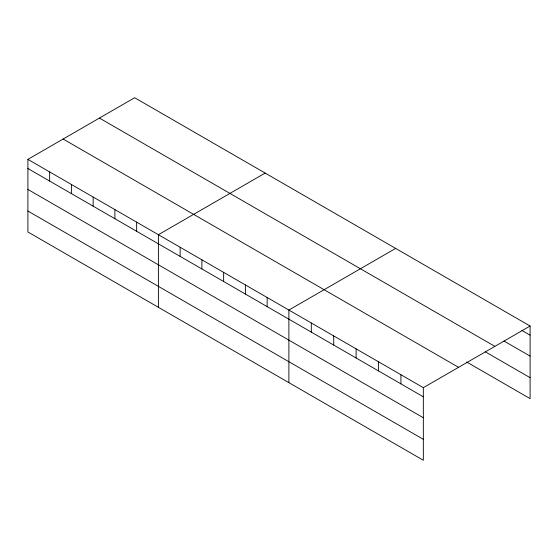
<?xml version="1.0" encoding="UTF-8"?>
<svg xmlns="http://www.w3.org/2000/svg" width="558" height="558" viewBox="0 0 558 558"><rect width="100%" height="100%" fill="white"/><g stroke="black" fill="none" stroke-linecap="round" stroke-linejoin="round"><path stroke-width="0.84" d="M27.9 159.372L423.334 387.67L423.334 460.273L27.9 231.968L27.9 159.372L134.666 97.727L530.1 326.032L530.1 398.628L466.614 361.975M265.162 173.071L158.395 234.709L158.395 307.312M395.65 248.408L288.884 310.046L288.884 382.649M423.334 387.67L530.1 326.032M521.883 330.42L530.1 335.163M503.958 341.015L530.1 356.109M99.436 118.073L494.869 346.372M485.286 351.812L530.1 377.682M63.131 139.026L458.564 367.331M27.9 168.502L423.334 396.801M27.9 189.448L423.334 417.747M27.9 211.029L423.334 439.327M400.923 374.732L400.923 383.869M378.519 361.793L378.519 370.93M356.109 348.862L356.109 357.992M333.705 335.923L333.705 345.053M311.294 322.984L311.294 332.115M267.136 297.491L267.136 306.621M245.387 284.936L245.387 294.066M223.639 272.381L223.639 281.511M201.891 259.819L201.891 268.956M180.143 247.264L180.143 256.401M136.647 222.154L136.647 231.284M114.892 209.599L114.892 218.729M93.144 197.037L93.144 206.174M71.396 184.482L71.396 193.612M49.648 171.927L49.648 181.057"/></g></svg>
